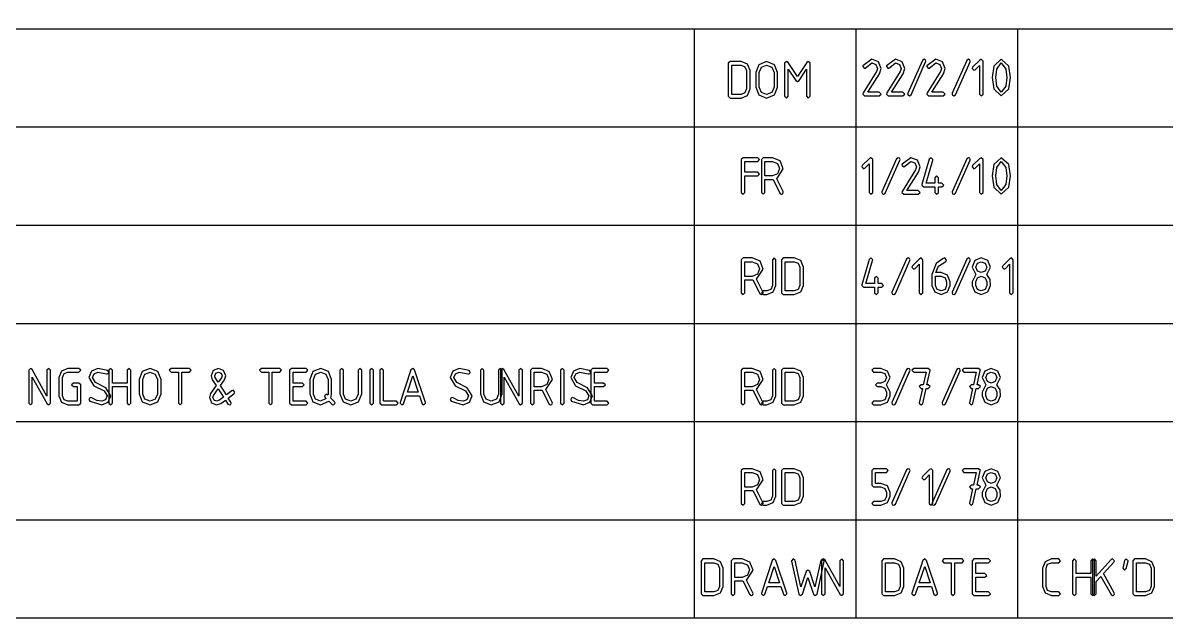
# Model space of a CAD drawing. Header units: metres. Extents: x 0 to 16.5, y 0 to 11.5.
# Drawn here: x 9.955 to 11.537, y 0.01 to 0.835 of the extents above; entities that cross this region are included whole.
import ezdxf

# ---------------------------------------------------------------- set-up
doc = ezdxf.new("R2010")
doc.units = ezdxf.units.M

msp = doc.modelspace()

# ---------------------------------------------------------------- linework, layer by layer
for points in [[(0.0104, 11.5461), (16.5118, 11.5461), (16.5118, 0.0104), (0.0104, 0.0104), (0.0104, 11.5461)], [(7.9642, 0.8264), (16.5118, 0.8264), (16.5118, 0.0104), (7.9642, 0.0104), (7.9642, 0.8264)], [(10.9314, 0.7329), (10.9339, 0.7304), (10.9491, 0.7304), (10.9581, 0.7341), (10.9618, 0.7431), (10.9618, 0.7684), (10.9581, 0.7773), (10.9491, 0.781), (10.9339, 0.781), (10.9314, 0.7785), (10.9314, 0.7329)], [(10.9491, 0.776), (10.9546, 0.7738), (10.9568, 0.7684), (10.9568, 0.7431), (10.9546, 0.7376), (10.9491, 0.7355), (10.9364, 0.7355), (10.9364, 0.776), (10.9491, 0.776)], [(10.9998, 0.7659), (10.9954, 0.7766), (10.9846, 0.781), (10.9739, 0.7765), (10.9694, 0.7659), (10.9694, 0.7457), (10.9739, 0.7349), (10.9846, 0.7304), (10.9953, 0.7349), (10.9998, 0.7457), (10.9998, 0.7659)], [(10.9918, 0.7383), (10.9846, 0.7355), (10.9774, 0.7383), (10.9744, 0.7455), (10.9744, 0.7659), (10.9774, 0.7731), (10.9846, 0.776), (10.9918, 0.7731), (10.9948, 0.7659), (10.9948, 0.7455), (10.9918, 0.7383)], [(11.0401, 0.7798), (11.0271, 0.7603), (11.0142, 0.7798), (11.0119, 0.781), (11.0094, 0.7785), (11.0094, 0.7329), (11.0119, 0.7304), (11.0144, 0.7329), (11.0144, 0.7703), (11.0248, 0.7547), (11.0271, 0.7531), (11.0294, 0.7547), (11.0397, 0.7703), (11.0397, 0.7329), (11.0422, 0.7304), (11.0448, 0.7329), (11.0448, 0.7785), (11.0422, 0.781), (11.0401, 0.7798)], [(11.1179, 0.775), (11.1177, 0.7739), (11.1202, 0.7713), (11.1224, 0.7726), (11.1303, 0.779), (11.1357, 0.7767), (11.1379, 0.7714), (11.1367, 0.7672), (11.1182, 0.7374), (11.1177, 0.7359), (11.1202, 0.7335), (11.1404, 0.7335), (11.1429, 0.7359), (11.1404, 0.7385), (11.1248, 0.7385), (11.1407, 0.7641), (11.1429, 0.7714), (11.1393, 0.7804), (11.1303, 0.7841), (11.1179, 0.775)], [(11.1506, 0.775), (11.1504, 0.7739), (11.1529, 0.7713), (11.1551, 0.7726), (11.163, 0.779), (11.1684, 0.7767), (11.1706, 0.7714), (11.1694, 0.7672), (11.1509, 0.7374), (11.1504, 0.7359), (11.1529, 0.7335), (11.1731, 0.7335), (11.1756, 0.7359), (11.1731, 0.7385), (11.1575, 0.7385), (11.1734, 0.7641), (11.1756, 0.7714), (11.172, 0.7804), (11.163, 0.7841), (11.1506, 0.775)], [(11.1804, 0.7342), (11.1822, 0.7335), (11.1845, 0.7349), (11.2046, 0.7805), (11.2049, 0.7815), (11.2042, 0.7834), (11.2024, 0.7841), (11.2001, 0.7825), (11.1799, 0.737), (11.1796, 0.7359), (11.1804, 0.7342)], [(11.2064, 0.775), (11.2062, 0.7739), (11.2087, 0.7713), (11.2109, 0.7726), (11.2188, 0.779), (11.2242, 0.7767), (11.2264, 0.7714), (11.2252, 0.7672), (11.2067, 0.7374), (11.2062, 0.7359), (11.2087, 0.7335), (11.2289, 0.7335), (11.2314, 0.7359), (11.2289, 0.7385), (11.2133, 0.7385), (11.2292, 0.7641), (11.2314, 0.7714), (11.2278, 0.7804), (11.2188, 0.7841), (11.2064, 0.775)], [(11.2419, 0.7342), (11.2437, 0.7335), (11.246, 0.7349), (11.2662, 0.7805), (11.2664, 0.7815), (11.2657, 0.7834), (11.2639, 0.7841), (11.2616, 0.7825), (11.2414, 0.737), (11.2412, 0.7359), (11.2419, 0.7342)], [(11.279, 0.7359), (11.2815, 0.7335), (11.2841, 0.7359), (11.2841, 0.7815), (11.2815, 0.7841), (11.2795, 0.783), (11.2696, 0.7732), (11.2689, 0.7713), (11.2714, 0.7688), (11.2732, 0.7696), (11.279, 0.7754), (11.279, 0.7359)], [(11.3198, 0.7744), (11.3093, 0.7841), (11.2989, 0.7744), (11.2967, 0.7588), (11.2989, 0.7431), (11.3093, 0.7335), (11.3198, 0.7431), (11.3219, 0.7588), (11.3198, 0.7744)], [(11.3156, 0.7469), (11.3093, 0.7385), (11.3031, 0.7469), (11.3017, 0.7588), (11.3031, 0.7706), (11.3093, 0.779), (11.3156, 0.7706), (11.3169, 0.7588), (11.3156, 0.7469)], [(10.952, 0.5972), (10.9545, 0.5997), (10.9545, 0.6226), (10.9722, 0.6226), (10.9747, 0.6251), (10.9722, 0.6276), (10.9545, 0.6276), (10.9545, 0.6428), (10.9722, 0.6428), (10.9747, 0.6453), (10.9722, 0.6478), (10.952, 0.6478), (10.9495, 0.6453), (10.9495, 0.5997), (10.952, 0.5972)], [(11.0076, 0.6326), (11.0032, 0.6434), (10.9925, 0.6478), (10.9798, 0.6478), (10.9773, 0.6453), (10.9773, 0.5997), (10.9798, 0.5972), (10.9823, 0.5997), (10.9823, 0.6175), (10.9925, 0.6175), (10.9934, 0.6175), (11.0028, 0.5986), (11.0051, 0.5972), (11.0068, 0.598), (11.0076, 0.5997), (11.0073, 0.6009), (10.9985, 0.6185), (11.0076, 0.6326)], [(10.9925, 0.6428), (10.9996, 0.6398), (11.0026, 0.6327), (10.9996, 0.6255), (10.9925, 0.6225), (10.9823, 0.6225), (10.9823, 0.6428), (10.9925, 0.6428)], [(11.1263, 0.5997), (11.1288, 0.5972), (11.1313, 0.5997), (11.1313, 0.6453), (11.1288, 0.6478), (11.1267, 0.6468), (11.1169, 0.6369), (11.1162, 0.6351), (11.1187, 0.6326), (11.1204, 0.6334), (11.1263, 0.6392), (11.1263, 0.5997)], [(11.1447, 0.598), (11.1465, 0.5972), (11.1488, 0.5987), (11.1689, 0.6443), (11.1692, 0.6453), (11.1685, 0.6471), (11.1667, 0.6478), (11.1644, 0.6463), (11.1442, 0.6007), (11.1439, 0.5997), (11.1447, 0.598)], [(11.1719, 0.6387), (11.1717, 0.6377), (11.1742, 0.6351), (11.1764, 0.6364), (11.1843, 0.6428), (11.1897, 0.6405), (11.1919, 0.6352), (11.1907, 0.631), (11.1722, 0.6011), (11.1717, 0.5997), (11.1742, 0.5972), (11.1944, 0.5972), (11.1969, 0.5997), (11.1944, 0.6023), (11.1788, 0.6023), (11.1947, 0.6279), (11.1969, 0.6352), (11.1933, 0.6442), (11.1843, 0.6478), (11.1719, 0.6387)], [(11.202, 0.6074), (11.2172, 0.6074), (11.2172, 0.5997), (11.2197, 0.5972), (11.2222, 0.5997), (11.2222, 0.6074), (11.2272, 0.6074), (11.2298, 0.6099), (11.2272, 0.6124), (11.2222, 0.6124), (11.2222, 0.62), (11.2197, 0.6225), (11.2172, 0.62), (11.2172, 0.6124), (11.2053, 0.6124), (11.2145, 0.6445), (11.2146, 0.6453), (11.2121, 0.6478), (11.2097, 0.6459), (11.1995, 0.6106), (11.1995, 0.6099), (11.202, 0.6074)], [(11.2419, 0.598), (11.2437, 0.5972), (11.246, 0.5987), (11.2662, 0.6443), (11.2664, 0.6453), (11.2657, 0.6471), (11.2639, 0.6478), (11.2616, 0.6463), (11.2414, 0.6007), (11.2412, 0.5997), (11.2419, 0.598)], [(11.279, 0.5997), (11.2815, 0.5972), (11.2841, 0.5997), (11.2841, 0.6453), (11.2815, 0.6478), (11.2795, 0.6468), (11.2696, 0.6369), (11.2689, 0.6351), (11.2714, 0.6326), (11.2732, 0.6334), (11.279, 0.6392), (11.279, 0.5997)], [(11.3198, 0.6382), (11.3093, 0.6478), (11.2989, 0.6382), (11.2967, 0.6226), (11.2989, 0.6069), (11.3093, 0.5972), (11.3198, 0.6069), (11.3219, 0.6226), (11.3198, 0.6382)], [(11.3156, 0.6106), (11.3093, 0.6023), (11.3031, 0.6106), (11.3017, 0.6226), (11.3031, 0.6343), (11.3093, 0.6428), (11.3156, 0.6344), (11.3169, 0.6226), (11.3156, 0.6106)], [(10.9798, 0.4937), (10.9754, 0.5046), (10.9647, 0.509), (10.952, 0.509), (10.9495, 0.5064), (10.9495, 0.4608), (10.952, 0.4583), (10.9545, 0.4608), (10.9545, 0.4786), (10.9647, 0.4786), (10.9656, 0.4786), (10.975, 0.4597), (10.9773, 0.4583), (10.9791, 0.4591), (10.9798, 0.4608), (10.9795, 0.462), (10.9707, 0.4797), (10.9798, 0.4937)], [(10.995, 0.509), (10.9925, 0.5064), (10.9925, 0.471), (10.9903, 0.4655), (10.9849, 0.4634), (10.9798, 0.4634), (10.9773, 0.4608), (10.9798, 0.4583), (10.9849, 0.4583), (10.9938, 0.462), (10.9975, 0.471), (10.9975, 0.5064), (10.995, 0.509)], [(11.005, 0.4608), (11.0075, 0.4583), (11.0227, 0.4583), (11.0317, 0.462), (11.0354, 0.471), (11.0354, 0.4963), (11.0317, 0.5053), (11.0227, 0.509), (11.0075, 0.509), (11.005, 0.5064), (11.005, 0.4608)], [(11.1187, 0.4685), (11.1338, 0.4685), (11.1338, 0.4608), (11.1364, 0.4583), (11.1389, 0.4608), (11.1389, 0.4685), (11.1439, 0.4685), (11.1465, 0.471), (11.1439, 0.4735), (11.1389, 0.4735), (11.1389, 0.4811), (11.1364, 0.4836), (11.1338, 0.4811), (11.1338, 0.4735), (11.122, 0.4735), (11.1311, 0.5056), (11.1313, 0.5064), (11.1288, 0.509), (11.1264, 0.5071), (11.1162, 0.4717), (11.1162, 0.471), (11.1187, 0.4685)], [(11.1586, 0.4591), (11.1604, 0.4583), (11.1627, 0.4598), (11.1828, 0.5054), (11.1831, 0.5064), (11.1823, 0.5082), (11.1806, 0.509), (11.1783, 0.5074), (11.158, 0.4619), (11.1578, 0.4608), (11.1586, 0.4591)], [(11.1957, 0.4608), (11.1982, 0.4583), (11.2007, 0.4608), (11.2007, 0.5064), (11.1982, 0.509), (11.1962, 0.5079), (11.1863, 0.498), (11.1856, 0.4962), (11.1881, 0.4937), (11.1899, 0.4945), (11.1957, 0.5003), (11.1957, 0.4608)], [(11.2287, 0.5084), (11.2191, 0.5012), (11.2134, 0.4862), (11.2134, 0.4709), (11.2171, 0.462), (11.226, 0.4583), (11.2349, 0.462), (11.2386, 0.471), (11.2386, 0.4761), (11.235, 0.485), (11.226, 0.4887), (11.2186, 0.4887), (11.2224, 0.4975), (11.2324, 0.5042), (11.2336, 0.5064), (11.2311, 0.509), (11.2287, 0.5084)], [(11.2419, 0.4591), (11.2437, 0.4583), (11.246, 0.4598), (11.2662, 0.5054), (11.2664, 0.5064), (11.2657, 0.5082), (11.2639, 0.509), (11.2616, 0.5074), (11.2414, 0.4619), (11.2412, 0.4608), (11.2419, 0.4591)], [(11.2905, 0.462), (11.2942, 0.471), (11.2937, 0.4794), (11.2892, 0.4862), (11.2942, 0.4963), (11.2905, 0.5053), (11.2815, 0.509), (11.2726, 0.5053), (11.2689, 0.4963), (11.2739, 0.4862), (11.2689, 0.4761), (11.2689, 0.471), (11.2726, 0.462), (11.2815, 0.4583), (11.2905, 0.462)], [(11.3207, 0.4608), (11.3232, 0.4583), (11.3257, 0.4608), (11.3257, 0.5064), (11.3232, 0.509), (11.3212, 0.5079), (11.3113, 0.498), (11.3106, 0.4962), (11.3131, 0.4937), (11.3149, 0.4945), (11.3207, 0.5003), (11.3207, 0.4608)], [(10.9647, 0.5039), (10.9718, 0.5009), (10.9748, 0.4938), (10.9718, 0.4866), (10.9647, 0.4836), (10.9545, 0.4836), (10.9545, 0.5039), (10.9647, 0.5039)], [(11.0227, 0.5039), (11.0282, 0.5017), (11.0304, 0.4963), (11.0304, 0.471), (11.0282, 0.4655), (11.0227, 0.4634), (11.01, 0.4634), (11.01, 0.5039), (11.0227, 0.5039)], [(11.2762, 0.4909), (11.2739, 0.4963), (11.2762, 0.5017), (11.2815, 0.5039), (11.2869, 0.5017), (11.2892, 0.4963), (11.2869, 0.4909), (11.2815, 0.4887), (11.2762, 0.4909)], [(11.226, 0.4837), (11.2314, 0.4815), (11.2336, 0.4761), (11.2336, 0.471), (11.2314, 0.4655), (11.226, 0.4634), (11.2206, 0.4655), (11.2184, 0.471), (11.2184, 0.4837), (11.226, 0.4837)], [(11.2762, 0.4655), (11.2739, 0.471), (11.2739, 0.4761), (11.2762, 0.4815), (11.2815, 0.4837), (11.2869, 0.4815), (11.2892, 0.4761), (11.2892, 0.471), (11.2869, 0.4655), (11.2815, 0.4634), (11.2762, 0.4655)], [(9.9682, 0.3547), (9.9659, 0.3562), (9.9634, 0.3536), (9.9634, 0.3081), (9.9659, 0.3056), (9.9684, 0.3081), (9.9684, 0.344), (9.9891, 0.3069), (9.9912, 0.3056), (9.9937, 0.3081), (9.9937, 0.3536), (9.9912, 0.3562), (9.9887, 0.3536), (9.9887, 0.3179), (9.9682, 0.3547)], [(10.0123, 0.3128), (10.01, 0.3182), (10.01, 0.3435), (10.0123, 0.349), (10.0176, 0.3511), (10.0329, 0.3511), (10.0354, 0.3536), (10.0329, 0.3562), (10.0176, 0.3562), (10.0087, 0.3525), (10.005, 0.3435), (10.005, 0.3182), (10.0087, 0.3092), (10.0176, 0.3056), (10.0329, 0.3056), (10.0354, 0.3081), (10.0354, 0.3334), (10.0329, 0.3359), (10.0253, 0.3359), (10.0227, 0.3334), (10.0253, 0.3309), (10.0304, 0.3309), (10.0304, 0.3106), (10.0176, 0.3106), (10.0123, 0.3128)], [(10.07, 0.3294), (10.0559, 0.3367), (10.0517, 0.3435), (10.0539, 0.3488), (10.0593, 0.3511), (10.0709, 0.3488), (10.0719, 0.3485), (10.0737, 0.3492), (10.0745, 0.3511), (10.073, 0.3534), (10.0593, 0.3562), (10.0504, 0.3525), (10.0467, 0.3435), (10.0535, 0.3322), (10.0678, 0.3249), (10.0721, 0.3182), (10.0698, 0.3128), (10.0644, 0.3106), (10.0577, 0.3117), (10.0507, 0.3152), (10.0492, 0.3157), (10.0475, 0.3149), (10.0467, 0.3132), (10.0478, 0.311), (10.0644, 0.3056), (10.0733, 0.3092), (10.077, 0.3182), (10.07, 0.3294)], [(10.077, 0.3056), (10.0795, 0.3081), (10.0795, 0.3309), (10.0998, 0.3309), (10.0998, 0.3081), (10.1023, 0.3056), (10.1048, 0.3081), (10.1048, 0.3536), (10.1023, 0.3562), (10.0998, 0.3536), (10.0998, 0.3359), (10.0795, 0.3359), (10.0795, 0.3536), (10.077, 0.3562), (10.0745, 0.3536), (10.0745, 0.3081), (10.077, 0.3056)], [(10.1465, 0.341), (10.1421, 0.3518), (10.1313, 0.3562), (10.1206, 0.3517), (10.1162, 0.341), (10.1162, 0.3208), (10.1206, 0.31), (10.1313, 0.3056), (10.142, 0.31), (10.1465, 0.3208), (10.1465, 0.341)], [(10.1385, 0.3135), (10.1313, 0.3106), (10.1241, 0.3135), (10.1212, 0.3207), (10.1212, 0.341), (10.1241, 0.3483), (10.1313, 0.3511), (10.1385, 0.3483), (10.1415, 0.341), (10.1415, 0.3207), (10.1385, 0.3135)], [(10.1604, 0.3511), (10.1705, 0.3511), (10.1705, 0.3081), (10.173, 0.3056), (10.1755, 0.3081), (10.1755, 0.3511), (10.1857, 0.3511), (10.1882, 0.3536), (10.1857, 0.3562), (10.1604, 0.3562), (10.1579, 0.3536), (10.1604, 0.3511)], [(10.2478, 0.3212), (10.2487, 0.3233), (10.2462, 0.3258), (10.2447, 0.3252), (10.237, 0.3194), (10.2288, 0.3323), (10.2343, 0.3403), (10.2361, 0.346), (10.2331, 0.3532), (10.226, 0.3562), (10.2189, 0.3532), (10.2159, 0.346), (10.2175, 0.3405), (10.2227, 0.3324), (10.2151, 0.3214), (10.2134, 0.3157), (10.2164, 0.3085), (10.2235, 0.3056), (10.2295, 0.3075), (10.2356, 0.3121), (10.239, 0.3067), (10.2412, 0.3056), (10.2429, 0.3063), (10.2437, 0.3081), (10.2433, 0.3094), (10.2396, 0.3151), (10.2478, 0.3212)], [(10.2216, 0.3434), (10.2209, 0.346), (10.2224, 0.3497), (10.226, 0.3511), (10.2296, 0.3497), (10.2311, 0.346), (10.2301, 0.3432), (10.2258, 0.3369), (10.2216, 0.3434)], [(10.2854, 0.3511), (10.2955, 0.3511), (10.2955, 0.3081), (10.298, 0.3056), (10.3005, 0.3081), (10.3005, 0.3511), (10.3107, 0.3511), (10.3132, 0.3536), (10.3107, 0.3562), (10.2854, 0.3562), (10.2829, 0.3536), (10.2854, 0.3511)], [(10.327, 0.3056), (10.3472, 0.3056), (10.3497, 0.3081), (10.3472, 0.3106), (10.3295, 0.3106), (10.3295, 0.3309), (10.3422, 0.3309), (10.3447, 0.3334), (10.3422, 0.3359), (10.3295, 0.3359), (10.3295, 0.3511), (10.3472, 0.3511), (10.3497, 0.3536), (10.3472, 0.3562), (10.327, 0.3562), (10.3245, 0.3536), (10.3245, 0.3081), (10.327, 0.3056)], [(10.3832, 0.3063), (10.3851, 0.3056), (10.3876, 0.308), (10.3868, 0.3099), (10.3815, 0.3151), (10.3826, 0.3207), (10.3826, 0.3409), (10.3782, 0.3517), (10.3675, 0.3562), (10.3567, 0.3517), (10.3523, 0.341), (10.3523, 0.3208), (10.3567, 0.31), (10.3674, 0.3056), (10.3788, 0.3107), (10.3832, 0.3063)], [(10.3674, 0.3106), (10.3602, 0.3135), (10.3573, 0.3207), (10.3573, 0.341), (10.3602, 0.3483), (10.3675, 0.3511), (10.3746, 0.3483), (10.3776, 0.341), (10.3776, 0.3207), (10.3775, 0.3193), (10.3751, 0.3206), (10.3726, 0.3181), (10.3735, 0.316), (10.3752, 0.3143), (10.3674, 0.3106)], [(10.4218, 0.3562), (10.4193, 0.3536), (10.4193, 0.3207), (10.4163, 0.3135), (10.4091, 0.3106), (10.4019, 0.3135), (10.3989, 0.3207), (10.3989, 0.3536), (10.3964, 0.3562), (10.3939, 0.3536), (10.3939, 0.3208), (10.3984, 0.31), (10.4091, 0.3056), (10.4198, 0.31), (10.4243, 0.3208), (10.4243, 0.3536), (10.4218, 0.3562)], [(10.4406, 0.3081), (10.4406, 0.3536), (10.4381, 0.3562), (10.4356, 0.3536), (10.4356, 0.3081), (10.4381, 0.3056), (10.4406, 0.3081)], [(10.4495, 0.3081), (10.452, 0.3056), (10.4722, 0.3056), (10.4747, 0.3081), (10.4722, 0.3106), (10.4545, 0.3106), (10.4545, 0.3536), (10.452, 0.3562), (10.4495, 0.3536), (10.4495, 0.3081)], [(10.5125, 0.3089), (10.4974, 0.3542), (10.495, 0.3562), (10.4924, 0.3541), (10.4773, 0.3089), (10.4773, 0.3081), (10.4798, 0.3056), (10.4821, 0.3073), (10.4857, 0.3182), (10.5042, 0.3182), (10.5078, 0.3073), (10.5101, 0.3056), (10.5126, 0.3081), (10.5125, 0.3089)], [(10.57, 0.3294), (10.5559, 0.3367), (10.5517, 0.3435), (10.5539, 0.3488), (10.5593, 0.3511), (10.5709, 0.3488), (10.5719, 0.3485), (10.5737, 0.3492), (10.5745, 0.3511), (10.573, 0.3534), (10.5593, 0.3562), (10.5504, 0.3525), (10.5467, 0.3435), (10.5535, 0.3322), (10.5678, 0.3249), (10.5721, 0.3182), (10.5698, 0.3128), (10.5644, 0.3106), (10.5577, 0.3117), (10.5507, 0.3152), (10.5492, 0.3157), (10.5475, 0.3149), (10.5467, 0.3132), (10.5478, 0.311), (10.5644, 0.3056), (10.5733, 0.3092), (10.577, 0.3182), (10.57, 0.3294)], [(10.6162, 0.3562), (10.6137, 0.3536), (10.6137, 0.3207), (10.6107, 0.3135), (10.6036, 0.3106), (10.5964, 0.3135), (10.5934, 0.3207), (10.5934, 0.3536), (10.5909, 0.3562), (10.5884, 0.3536), (10.5884, 0.3208), (10.5928, 0.31), (10.6036, 0.3056), (10.6143, 0.31), (10.6187, 0.3208), (10.6187, 0.3536), (10.6162, 0.3562)], [(10.621, 0.3547), (10.6187, 0.3562), (10.6162, 0.3536), (10.6162, 0.3081), (10.6187, 0.3056), (10.6212, 0.3081), (10.6212, 0.344), (10.6419, 0.3069), (10.644, 0.3056), (10.6465, 0.3081), (10.6465, 0.3536), (10.644, 0.3562), (10.6415, 0.3536), (10.6415, 0.3179), (10.621, 0.3547)], [(10.6882, 0.3409), (10.6837, 0.3518), (10.673, 0.3562), (10.6603, 0.3562), (10.6578, 0.3536), (10.6578, 0.3081), (10.6603, 0.3056), (10.6628, 0.3081), (10.6628, 0.3258), (10.673, 0.3258), (10.6739, 0.3258), (10.6834, 0.307), (10.6857, 0.3056), (10.6874, 0.3063), (10.6882, 0.3081), (10.6878, 0.3092), (10.679, 0.3269), (10.6882, 0.3409)], [(10.673, 0.3511), (10.6802, 0.3481), (10.6832, 0.341), (10.6802, 0.3338), (10.673, 0.3308), (10.6628, 0.3308), (10.6628, 0.3511), (10.673, 0.3511)], [(10.7045, 0.3081), (10.7045, 0.3536), (10.702, 0.3562), (10.6995, 0.3536), (10.6995, 0.3081), (10.702, 0.3056), (10.7045, 0.3081)], [(10.7367, 0.3294), (10.7225, 0.3367), (10.7184, 0.3435), (10.7206, 0.3488), (10.726, 0.3511), (10.7376, 0.3488), (10.7386, 0.3485), (10.7404, 0.3492), (10.7412, 0.3511), (10.7396, 0.3534), (10.726, 0.3562), (10.7171, 0.3525), (10.7134, 0.3435), (10.7202, 0.3322), (10.7345, 0.3249), (10.7387, 0.3182), (10.7365, 0.3128), (10.7311, 0.3106), (10.7243, 0.3117), (10.7173, 0.3152), (10.7159, 0.3157), (10.7141, 0.3149), (10.7134, 0.3132), (10.7145, 0.311), (10.7311, 0.3056), (10.74, 0.3092), (10.7437, 0.3182), (10.7367, 0.3294)], [(10.7437, 0.3056), (10.7639, 0.3056), (10.7664, 0.3081), (10.7639, 0.3106), (10.7462, 0.3106), (10.7462, 0.3309), (10.7588, 0.3309), (10.7614, 0.3334), (10.7588, 0.3359), (10.7462, 0.3359), (10.7462, 0.3511), (10.7639, 0.3511), (10.7664, 0.3536), (10.7639, 0.3562), (10.7437, 0.3562), (10.7412, 0.3536), (10.7412, 0.3081), (10.7437, 0.3056)], [(10.9798, 0.3409), (10.9754, 0.3518), (10.9647, 0.3562), (10.952, 0.3562), (10.9495, 0.3536), (10.9495, 0.3081), (10.952, 0.3056), (10.9545, 0.3081), (10.9545, 0.3258), (10.9647, 0.3258), (10.9656, 0.3258), (10.975, 0.307), (10.9773, 0.3056), (10.9791, 0.3063), (10.9798, 0.3081), (10.9795, 0.3092), (10.9707, 0.3269), (10.9798, 0.3409)], [(10.9647, 0.3511), (10.9718, 0.3481), (10.9748, 0.341), (10.9718, 0.3338), (10.9647, 0.3308), (10.9545, 0.3308), (10.9545, 0.3511), (10.9647, 0.3511)], [(10.995, 0.3562), (10.9925, 0.3536), (10.9925, 0.3182), (10.9903, 0.3128), (10.9849, 0.3106), (10.9798, 0.3106), (10.9773, 0.3081), (10.9798, 0.3056), (10.9849, 0.3056), (10.9938, 0.3092), (10.9975, 0.3182), (10.9975, 0.3536), (10.995, 0.3562)], [(11.005, 0.3081), (11.0075, 0.3056), (11.0227, 0.3056), (11.0317, 0.3092), (11.0354, 0.3182), (11.0354, 0.3435), (11.0317, 0.3525), (11.0227, 0.3562), (11.0075, 0.3562), (11.005, 0.3536), (11.005, 0.3081)], [(11.0227, 0.3511), (11.0282, 0.349), (11.0304, 0.3435), (11.0304, 0.3182), (11.0282, 0.3128), (11.0227, 0.3106), (11.01, 0.3106), (11.01, 0.3511), (11.0227, 0.3511)], [(11.1481, 0.3287), (11.1503, 0.3233), (11.1503, 0.3182), (11.1481, 0.3128), (11.1426, 0.3106), (11.1325, 0.3106), (11.13, 0.3081), (11.1325, 0.3056), (11.1426, 0.3056), (11.1516, 0.3092), (11.1553, 0.3182), (11.1553, 0.3233), (11.1503, 0.3334), (11.1553, 0.3435), (11.1516, 0.3525), (11.1426, 0.3562), (11.1325, 0.3562), (11.13, 0.3536), (11.1325, 0.3511), (11.1426, 0.3511), (11.1481, 0.349), (11.1503, 0.3435), (11.1481, 0.3381), (11.1427, 0.3359), (11.1376, 0.3359), (11.1351, 0.3334), (11.1376, 0.3309), (11.1427, 0.3309), (11.1481, 0.3287)], [(11.1586, 0.3063), (11.1604, 0.3056), (11.1627, 0.307), (11.1828, 0.3526), (11.1831, 0.3536), (11.1823, 0.3555), (11.1806, 0.3562), (11.1783, 0.3546), (11.158, 0.3091), (11.1578, 0.3081), (11.1586, 0.3063)], [(11.1958, 0.3086), (11.1957, 0.3081), (11.1983, 0.3056), (11.2006, 0.3075), (11.2053, 0.3284), (11.2083, 0.3284), (11.2108, 0.3309), (11.2083, 0.3334), (11.2064, 0.3334), (11.2108, 0.3531), (11.2108, 0.3537), (11.2083, 0.3562), (11.1881, 0.3562), (11.1856, 0.3536), (11.1881, 0.3511), (11.2052, 0.3511), (11.2013, 0.3334), (11.1983, 0.3334), (11.1957, 0.3309), (11.1983, 0.3284), (11.2002, 0.3284), (11.1958, 0.3086)], [(11.228, 0.3063), (11.2298, 0.3056), (11.2321, 0.307), (11.2523, 0.3526), (11.2525, 0.3536), (11.2518, 0.3555), (11.25, 0.3562), (11.2477, 0.3546), (11.2275, 0.3091), (11.2273, 0.3081), (11.228, 0.3063)], [(11.2653, 0.3086), (11.2651, 0.3081), (11.2677, 0.3056), (11.2701, 0.3075), (11.2747, 0.3284), (11.2778, 0.3284), (11.2803, 0.3309), (11.2778, 0.3334), (11.2759, 0.3334), (11.2802, 0.3531), (11.2803, 0.3537), (11.2778, 0.3562), (11.2575, 0.3562), (11.255, 0.3536), (11.2575, 0.3511), (11.2746, 0.3511), (11.2707, 0.3334), (11.2677, 0.3334), (11.2651, 0.3309), (11.2677, 0.3284), (11.2696, 0.3284), (11.2653, 0.3086)], [(11.3044, 0.3092), (11.3081, 0.3182), (11.3076, 0.3266), (11.3031, 0.3334), (11.3081, 0.3435), (11.3044, 0.3525), (11.2954, 0.3562), (11.2865, 0.3525), (11.2828, 0.3435), (11.2878, 0.3334), (11.2828, 0.3233), (11.2828, 0.3182), (11.2865, 0.3092), (11.2954, 0.3056), (11.3044, 0.3092)], [(11.29, 0.3381), (11.2878, 0.3435), (11.29, 0.349), (11.2954, 0.3511), (11.3008, 0.349), (11.3031, 0.3435), (11.3008, 0.3381), (11.2954, 0.3359), (11.29, 0.3381)], [(10.5024, 0.3232), (10.4875, 0.3232), (10.495, 0.3458), (10.5024, 0.3232)], [(10.2265, 0.3115), (10.2235, 0.3106), (10.2199, 0.3121), (10.2184, 0.3157), (10.2192, 0.3185), (10.2257, 0.3277), (10.2329, 0.3164), (10.2265, 0.3115)], [(11.29, 0.3128), (11.2878, 0.3182), (11.2878, 0.3233), (11.29, 0.3287), (11.2954, 0.3309), (11.3008, 0.3287), (11.3031, 0.3233), (11.3031, 0.3182), (11.3008, 0.3128), (11.2954, 0.3106), (11.29, 0.3128)], [(10.9798, 0.202), (10.9754, 0.2129), (10.9647, 0.2173), (10.952, 0.2173), (10.9495, 0.2147), (10.9495, 0.1692), (10.952, 0.1667), (10.9545, 0.1692), (10.9545, 0.1869), (10.9647, 0.1869), (10.9656, 0.1869), (10.975, 0.1681), (10.9773, 0.1667), (10.9791, 0.1674), (10.9798, 0.1692), (10.9795, 0.1704), (10.9707, 0.188), (10.9798, 0.202)], [(10.9647, 0.2122), (10.9718, 0.2093), (10.9748, 0.2021), (10.9718, 0.1949), (10.9647, 0.1919), (10.9545, 0.1919), (10.9545, 0.2122), (10.9647, 0.2122)], [(10.995, 0.2173), (10.9925, 0.2147), (10.9925, 0.1793), (10.9903, 0.1739), (10.9849, 0.1717), (10.9798, 0.1717), (10.9773, 0.1692), (10.9798, 0.1667), (10.9849, 0.1667), (10.9938, 0.1704), (10.9975, 0.1793), (10.9975, 0.2147), (10.995, 0.2173)], [(11.005, 0.1692), (11.0075, 0.1667), (11.0227, 0.1667), (11.0317, 0.1704), (11.0354, 0.1793), (11.0354, 0.2046), (11.0317, 0.2136), (11.0227, 0.2173), (11.0075, 0.2173), (11.005, 0.2147), (11.005, 0.1692)], [(11.0227, 0.2122), (11.0282, 0.2101), (11.0304, 0.2046), (11.0304, 0.1793), (11.0282, 0.1739), (11.0227, 0.1717), (11.01, 0.1717), (11.01, 0.2122), (11.0227, 0.2122)], [(11.1325, 0.192), (11.1426, 0.192), (11.148, 0.1898), (11.1503, 0.1844), (11.1503, 0.1793), (11.1481, 0.1739), (11.1426, 0.1717), (11.1325, 0.1717), (11.13, 0.1692), (11.1325, 0.1667), (11.1426, 0.1667), (11.1516, 0.1704), (11.1553, 0.1793), (11.1553, 0.1844), (11.1516, 0.1934), (11.1426, 0.197), (11.135, 0.197), (11.135, 0.2122), (11.1503, 0.2122), (11.1528, 0.2147), (11.1503, 0.2173), (11.1325, 0.2173), (11.13, 0.2147), (11.13, 0.1945), (11.1325, 0.192)], [(11.1586, 0.1674), (11.1604, 0.1667), (11.1627, 0.1681), (11.1828, 0.2138), (11.1831, 0.2147), (11.1823, 0.2166), (11.1806, 0.2173), (11.1783, 0.2157), (11.158, 0.1702), (11.1578, 0.1692), (11.1586, 0.1674)], [(11.2096, 0.1692), (11.2121, 0.1667), (11.2146, 0.1692), (11.2146, 0.2147), (11.2121, 0.2173), (11.2101, 0.2163), (11.2002, 0.2064), (11.1995, 0.2045), (11.202, 0.202), (11.2038, 0.2029), (11.2096, 0.2087), (11.2096, 0.1692)], [(11.2141, 0.1674), (11.2159, 0.1667), (11.2182, 0.1681), (11.2384, 0.2138), (11.2386, 0.2147), (11.2379, 0.2166), (11.2361, 0.2173), (11.2338, 0.2157), (11.2136, 0.1702), (11.2134, 0.1692), (11.2141, 0.1674)], [(11.2653, 0.1697), (11.2651, 0.1692), (11.2677, 0.1667), (11.2701, 0.1686), (11.2747, 0.1895), (11.2778, 0.1895), (11.2803, 0.192), (11.2778, 0.1945), (11.2759, 0.1945), (11.2802, 0.2142), (11.2803, 0.2148), (11.2778, 0.2173), (11.2575, 0.2173), (11.255, 0.2147), (11.2575, 0.2122), (11.2746, 0.2122), (11.2707, 0.1945), (11.2677, 0.1945), (11.2651, 0.192), (11.2677, 0.1895), (11.2696, 0.1895), (11.2653, 0.1697)], [(11.3044, 0.1704), (11.3081, 0.1793), (11.3076, 0.1877), (11.3031, 0.1945), (11.3081, 0.2046), (11.3044, 0.2136), (11.2954, 0.2173), (11.2865, 0.2136), (11.2828, 0.2046), (11.2878, 0.1945), (11.2828, 0.1844), (11.2828, 0.1793), (11.2865, 0.1704), (11.2954, 0.1667), (11.3044, 0.1704)], [(11.29, 0.1992), (11.2878, 0.2046), (11.29, 0.2101), (11.2954, 0.2122), (11.3008, 0.2101), (11.3031, 0.2046), (11.3008, 0.1992), (11.2954, 0.197), (11.29, 0.1992)], [(11.29, 0.1739), (11.2878, 0.1793), (11.2878, 0.1844), (11.29, 0.1898), (11.2954, 0.192), (11.3008, 0.1898), (11.3031, 0.1844), (11.3031, 0.1793), (11.3008, 0.1739), (11.2954, 0.1717), (11.29, 0.1739)], [(10.8939, 0.0442), (10.8964, 0.0417), (10.9116, 0.0417), (10.9206, 0.0454), (10.9243, 0.0543), (10.9243, 0.0796), (10.9206, 0.0886), (10.9116, 0.0923), (10.8964, 0.0923), (10.8939, 0.0897), (10.8939, 0.0442)], [(10.9116, 0.0872), (10.917, 0.0851), (10.9193, 0.0796), (10.9193, 0.0543), (10.917, 0.0489), (10.9116, 0.0467), (10.8989, 0.0467), (10.8989, 0.0872), (10.9116, 0.0872)], [(10.9659, 0.077), (10.9615, 0.0879), (10.9508, 0.0923), (10.9381, 0.0923), (10.9356, 0.0897), (10.9356, 0.0442), (10.9381, 0.0417), (10.9406, 0.0442), (10.9406, 0.0619), (10.9508, 0.0619), (10.9517, 0.0619), (10.9612, 0.0431), (10.9634, 0.0417), (10.9652, 0.0424), (10.9659, 0.0442), (10.9656, 0.0454), (10.9568, 0.063), (10.9659, 0.077)], [(10.9508, 0.0872), (10.958, 0.0843), (10.9609, 0.0771), (10.958, 0.0699), (10.9508, 0.0669), (10.9406, 0.0669), (10.9406, 0.0872), (10.9508, 0.0872)], [(11.0125, 0.045), (10.9974, 0.0903), (10.995, 0.0923), (10.9924, 0.0902), (10.9773, 0.045), (10.9773, 0.0442), (10.9798, 0.0417), (10.9821, 0.0434), (10.9857, 0.0543), (11.0042, 0.0543), (11.0078, 0.0434), (11.0101, 0.0417), (11.0126, 0.0442), (11.0125, 0.045)], [(11.0024, 0.0593), (10.9875, 0.0593), (10.995, 0.0819), (11.0024, 0.0593)], [(11.0442, 0.0749), (11.0417, 0.077), (11.0392, 0.0749), (11.032, 0.0536), (11.0239, 0.0902), (11.0214, 0.0923), (11.0189, 0.0897), (11.019, 0.0891), (11.029, 0.0438), (11.0315, 0.0417), (11.0341, 0.0438), (11.0417, 0.0666), (11.0493, 0.0438), (11.0518, 0.0417), (11.0543, 0.0438), (11.0643, 0.0891), (11.0644, 0.0897), (11.0619, 0.0923), (11.0595, 0.0902), (11.0513, 0.0536), (11.0442, 0.0749)], [(11.0654, 0.0908), (11.0631, 0.0923), (11.0606, 0.0897), (11.0606, 0.0442), (11.0631, 0.0417), (11.0656, 0.0442), (11.0656, 0.0801), (11.0863, 0.043), (11.0884, 0.0417), (11.0909, 0.0442), (11.0909, 0.0897), (11.0884, 0.0923), (11.0859, 0.0897), (11.0859, 0.054), (11.0654, 0.0908)], [(11.1439, 0.0442), (11.1464, 0.0417), (11.1616, 0.0417), (11.1706, 0.0454), (11.1743, 0.0543), (11.1743, 0.0796), (11.1706, 0.0886), (11.1616, 0.0923), (11.1464, 0.0923), (11.1439, 0.0897), (11.1439, 0.0442)], [(11.1616, 0.0872), (11.167, 0.0851), (11.1693, 0.0796), (11.1693, 0.0543), (11.167, 0.0489), (11.1616, 0.0467), (11.1489, 0.0467), (11.1489, 0.0872), (11.1616, 0.0872)], [(11.2209, 0.045), (11.2057, 0.0903), (11.2033, 0.0923), (11.2007, 0.0902), (11.1857, 0.045), (11.1856, 0.0442), (11.1881, 0.0417), (11.1904, 0.0434), (11.1941, 0.0543), (11.2125, 0.0543), (11.2161, 0.0434), (11.2184, 0.0417), (11.221, 0.0442), (11.2209, 0.045)], [(11.2108, 0.0593), (11.1958, 0.0593), (11.2033, 0.0819), (11.2108, 0.0593)], [(11.2298, 0.0872), (11.24, 0.0872), (11.24, 0.0442), (11.2425, 0.0417), (11.245, 0.0442), (11.245, 0.0872), (11.2551, 0.0872), (11.2576, 0.0897), (11.2551, 0.0923), (11.2298, 0.0923), (11.2273, 0.0897), (11.2298, 0.0872)], [(11.2714, 0.0417), (11.2917, 0.0417), (11.2942, 0.0442), (11.2917, 0.0467), (11.2739, 0.0467), (11.2739, 0.067), (11.2866, 0.067), (11.2892, 0.0695), (11.2866, 0.072), (11.2739, 0.072), (11.2739, 0.0872), (11.2917, 0.0872), (11.2942, 0.0897), (11.2917, 0.0923), (11.2714, 0.0923), (11.2689, 0.0897), (11.2689, 0.0442), (11.2714, 0.0417)], [(11.3788, 0.0923), (11.3698, 0.0886), (11.3662, 0.0796), (11.3662, 0.0543), (11.3698, 0.0454), (11.3788, 0.0417), (11.3889, 0.0417), (11.3914, 0.0442), (11.3889, 0.0467), (11.3788, 0.0467), (11.3734, 0.0489), (11.3712, 0.0543), (11.3712, 0.0796), (11.3734, 0.0851), (11.3788, 0.0872), (11.3889, 0.0872), (11.3914, 0.0897), (11.3889, 0.0923), (11.3788, 0.0923)], [(11.4103, 0.0417), (11.4128, 0.0442), (11.4128, 0.067), (11.4332, 0.067), (11.4332, 0.0442), (11.4357, 0.0417), (11.4382, 0.0442), (11.4382, 0.0897), (11.4357, 0.0923), (11.4332, 0.0897), (11.4332, 0.072), (11.4128, 0.072), (11.4128, 0.0897), (11.4103, 0.0923), (11.4078, 0.0897), (11.4078, 0.0442), (11.4103, 0.0417)], [(11.4612, 0.043), (11.4634, 0.0417), (11.4652, 0.0424), (11.4659, 0.0442), (11.4656, 0.0454), (11.4507, 0.0721), (11.4652, 0.0881), (11.4659, 0.0897), (11.4634, 0.0923), (11.4615, 0.0914), (11.4406, 0.0684), (11.4406, 0.0897), (11.4381, 0.0923), (11.4356, 0.0897), (11.4356, 0.0442), (11.4381, 0.0417), (11.4406, 0.0442), (11.4406, 0.061), (11.4471, 0.0682), (11.4612, 0.043)], [(11.4798, 0.0904), (11.4773, 0.0795), (11.4798, 0.077), (11.4822, 0.079), (11.4847, 0.0891), (11.4849, 0.0897), (11.4823, 0.0923), (11.4798, 0.0904)], [(11.4912, 0.0442), (11.4937, 0.0417), (11.5088, 0.0417), (11.5178, 0.0454), (11.5215, 0.0543), (11.5215, 0.0796), (11.5178, 0.0886), (11.5088, 0.0923), (11.4937, 0.0923), (11.4912, 0.0897), (11.4912, 0.0442)], [(11.5088, 0.0872), (11.5143, 0.0851), (11.5165, 0.0796), (11.5165, 0.0543), (11.5143, 0.0489), (11.5088, 0.0467), (11.4962, 0.0467), (11.4962, 0.0872), (11.5088, 0.0872)]]:
    msp.add_lwpolyline(points, close=True)
for points in [[(10.8845, 0.8264), (10.8845, 0.0104)], [(11.1081, 0.8264), (11.1081, 0.0104)], [(11.3317, 0.8264), (11.3317, 0.0104)], [(7.9642, 0.6905), (13.146, 0.6905)], [(7.9642, 0.5543), (13.146, 0.5543)], [(7.9642, 0.4184), (13.146, 0.4184)], [(7.9642, 0.2826), (13.146, 0.2826)], [(7.9642, 0.1463), (13.146, 0.1463)]]:
    msp.add_lwpolyline(points)

doc.saveas('drawing.dxf')
